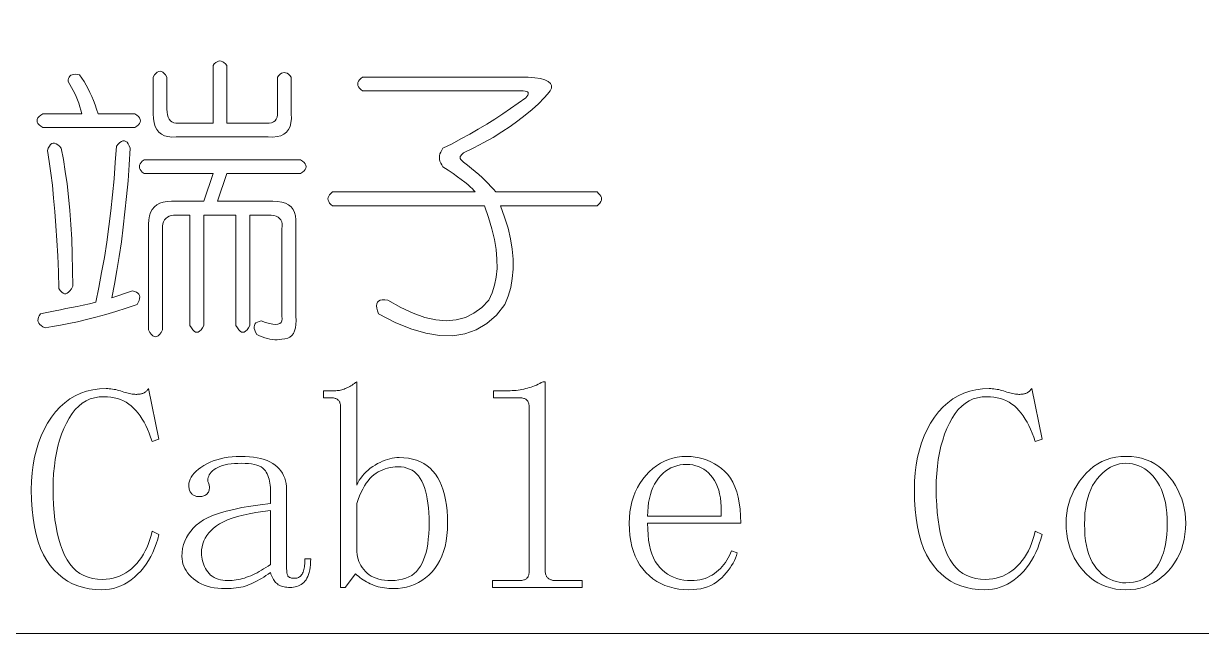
# Model space of a CAD drawing. Extents: x 1 to 297, y 1 to 210.
# Drawn here: x 223.15 to 234.86, y 112.54 to 118.6 of the extents above; entities that cross this region are included whole.
import ezdxf

# ---------------------------------------------------------------- set-up
doc = ezdxf.new("R2010")
doc.units = 0

msp = doc.modelspace()

# ---------------------------------------------------------------- linework, layer by layer
at = {"color": 7, "lineweight": 13}
msp.add_lwpolyline([(205.067, 118.603), (213.361, 112.54), (245.081, 112.54)], dxfattribs=at)
for points in [[(224.441, 118.072), (224.455, 118.092), (224.469, 118.108), (224.482, 118.12), (224.496, 118.126), (224.51, 118.129), (224.524, 118.126), (224.537, 118.12), (224.551, 118.108), (224.565, 118.092), (224.578, 118.072), (224.578, 117.752), (224.58, 117.721), (224.584, 117.695), (224.591, 117.672), (224.6, 117.653), (224.613, 117.637), (224.628, 117.625), (224.646, 117.617), (224.666, 117.613), (224.689, 117.612), (224.716, 117.614), (225.036, 117.614), (225.036, 118.186), (225.049, 118.202), (225.063, 118.215), (225.077, 118.224), (225.09, 118.23), (225.104, 118.232), (225.118, 118.23), (225.132, 118.224), (225.145, 118.215), (225.159, 118.202), (225.173, 118.186), (225.173, 117.614), (225.538, 117.614), (225.569, 117.612), (225.595, 117.613), (225.618, 117.617), (225.637, 117.625), (225.653, 117.637), (225.665, 117.653), (225.673, 117.672), (225.677, 117.695), (225.678, 117.721), (225.676, 117.752), (225.676, 118.072), (225.689, 118.088), (225.703, 118.101), (225.717, 118.11), (225.73, 118.115), (225.744, 118.117), (225.758, 118.115), (225.772, 118.11), (225.785, 118.101), (225.799, 118.088), (225.813, 118.072), (225.813, 117.706), (225.815, 117.658), (225.811, 117.616), (225.802, 117.58), (225.787, 117.549), (225.767, 117.523), (225.741, 117.503), (225.71, 117.488), (225.674, 117.479), (225.632, 117.475), (225.584, 117.477), (224.67, 117.477), (224.626, 117.475), (224.588, 117.479), (224.553, 117.488), (224.524, 117.503), (224.498, 117.523), (224.478, 117.549), (224.462, 117.58), (224.45, 117.616), (224.444, 117.658), (224.441, 117.706)], [(223.71, 118.094), (223.732, 118.062), (223.754, 118.028), (223.774, 117.992), (223.794, 117.955), (223.813, 117.917), (223.831, 117.878), (223.847, 117.837), (223.863, 117.795), (223.879, 117.751), (223.893, 117.706), (224.258, 117.706), (224.279, 117.692), (224.295, 117.678), (224.306, 117.665), (224.313, 117.651), (224.316, 117.637), (224.313, 117.624), (224.306, 117.61), (224.295, 117.596), (224.279, 117.582), (224.258, 117.569), (223.344, 117.569), (223.324, 117.582), (223.308, 117.596), (223.296, 117.61), (223.289, 117.624), (223.287, 117.637), (223.289, 117.651), (223.296, 117.665), (223.308, 117.678), (223.324, 117.692), (223.344, 117.706), (223.733, 117.706), (223.723, 117.742), (223.713, 117.777), (223.701, 117.811), (223.689, 117.845), (223.676, 117.877), (223.661, 117.909), (223.646, 117.939), (223.63, 117.969), (223.613, 117.998), (223.596, 118.026), (223.597, 118.043), (223.6, 118.058), (223.606, 118.07), (223.614, 118.081), (223.624, 118.089), (223.637, 118.094), (223.652, 118.098), (223.669, 118.099), (223.688, 118.098)], [(226.521, 118.072), (228.167, 118.072), (228.234, 118.065), (228.29, 118.056), (228.335, 118.043), (228.368, 118.028), (228.39, 118.009), (228.4, 117.987), (228.399, 117.961), (228.386, 117.933), (228.362, 117.901), (228.327, 117.866), (228.27, 117.807), (228.207, 117.749), (228.14, 117.692), (228.067, 117.635), (227.99, 117.58), (227.907, 117.526), (227.82, 117.472), (227.727, 117.42), (227.63, 117.368), (227.527, 117.317), (227.515, 117.308), (227.505, 117.299), (227.498, 117.29), (227.494, 117.281), (227.493, 117.272), (227.494, 117.262), (227.498, 117.253), (227.505, 117.244), (227.515, 117.235), (227.527, 117.226), (227.567, 117.194), (227.606, 117.163), (227.642, 117.132), (227.677, 117.102), (227.71, 117.072), (227.741, 117.042), (227.77, 117.013), (227.798, 116.984), (227.823, 116.956), (227.847, 116.929), (228.853, 116.929), (228.869, 116.915), (228.882, 116.901), (228.891, 116.888), (228.897, 116.874), (228.898, 116.86), (228.897, 116.846), (228.891, 116.833), (228.882, 116.819), (228.869, 116.805), (228.853, 116.792), (227.893, 116.792), (227.934, 116.679), (227.968, 116.569), (227.993, 116.463), (228.01, 116.36), (228.018, 116.26), (228.019, 116.163), (228.011, 116.07), (227.995, 115.98), (227.971, 115.893), (227.938, 115.809), (227.852, 115.705), (227.756, 115.622), (227.652, 115.56), (227.54, 115.52), (227.418, 115.5), (227.288, 115.502), (227.15, 115.524), (227.002, 115.567), (226.846, 115.632), (226.681, 115.717), (226.67, 115.747), (226.663, 115.774), (226.661, 115.797), (226.663, 115.816), (226.67, 115.832), (226.681, 115.843), (226.697, 115.852), (226.718, 115.856), (226.743, 115.857), (226.773, 115.854), (226.902, 115.78), (227.025, 115.723), (227.142, 115.682), (227.252, 115.657), (227.356, 115.649), (227.453, 115.657), (227.544, 115.682), (227.628, 115.723), (227.707, 115.78), (227.778, 115.854), (227.811, 115.925), (227.835, 116.002), (227.851, 116.083), (227.859, 116.169), (227.858, 116.26), (227.85, 116.356), (227.833, 116.458), (227.808, 116.564), (227.774, 116.675), (227.733, 116.792), (226.224, 116.792), (226.208, 116.805), (226.195, 116.819), (226.186, 116.833), (226.18, 116.846), (226.178, 116.86), (226.18, 116.874), (226.186, 116.888), (226.195, 116.901), (226.208, 116.915), (226.224, 116.929), (227.641, 116.929), (227.63, 116.944), (227.614, 116.961), (227.593, 116.98), (227.568, 117.002), (227.538, 117.026), (227.504, 117.052), (227.465, 117.081), (227.422, 117.112), (227.374, 117.145), (227.321, 117.18), (227.309, 117.198), (227.299, 117.217), (227.292, 117.235), (227.288, 117.253), (227.287, 117.272), (227.288, 117.29), (227.292, 117.308), (227.299, 117.326), (227.309, 117.345), (227.321, 117.363), (227.412, 117.409), (227.5, 117.456), (227.587, 117.504), (227.672, 117.553), (227.756, 117.603), (227.837, 117.654), (227.916, 117.705), (227.994, 117.758), (228.07, 117.811), (228.144, 117.866), (228.156, 117.879), (228.164, 117.891), (228.169, 117.901), (228.17, 117.91), (228.167, 117.917), (228.161, 117.923), (228.151, 117.928), (228.137, 117.932), (228.119, 117.934), (228.098, 117.934), (226.521, 117.934), (226.505, 117.948), (226.492, 117.962), (226.483, 117.976), (226.477, 117.989), (226.476, 118.003), (226.477, 118.017), (226.483, 118.03), (226.492, 118.044), (226.505, 118.058)], [(223.321, 115.717), (223.368, 115.727), (223.416, 115.736), (223.467, 115.747), (223.519, 115.757), (223.573, 115.769), (223.628, 115.78), (223.686, 115.792), (223.745, 115.805), (223.807, 115.818), (223.87, 115.832), (223.901, 115.979), (223.929, 116.128), (223.956, 116.279), (223.98, 116.431), (224.001, 116.586), (224.021, 116.742), (224.038, 116.9), (224.053, 117.06), (224.065, 117.222), (224.076, 117.386), (224.093, 117.406), (224.11, 117.422), (224.126, 117.432), (224.141, 117.437), (224.156, 117.437), (224.169, 117.432), (224.181, 117.423), (224.193, 117.408), (224.203, 117.388), (224.213, 117.363), (224.203, 117.2), (224.191, 117.04), (224.177, 116.884), (224.161, 116.73), (224.144, 116.58), (224.125, 116.433), (224.104, 116.289), (224.081, 116.149), (224.056, 116.011), (224.03, 115.877), (224.236, 115.946), (224.257, 115.94), (224.274, 115.933), (224.288, 115.924), (224.298, 115.913), (224.304, 115.9), (224.307, 115.886), (224.306, 115.869), (224.301, 115.851), (224.293, 115.831), (224.281, 115.809), (224.173, 115.773), (224.069, 115.741), (223.969, 115.711), (223.872, 115.684), (223.778, 115.66), (223.689, 115.639), (223.603, 115.62), (223.521, 115.604), (223.442, 115.591), (223.367, 115.58), (223.346, 115.59), (223.329, 115.6), (223.315, 115.612), (223.305, 115.624), (223.298, 115.637), (223.296, 115.651), (223.297, 115.667), (223.301, 115.683), (223.309, 115.699)], [(223.39, 117.34), (223.399, 117.365), (223.41, 117.385), (223.421, 117.4), (223.434, 117.41), (223.447, 117.414), (223.461, 117.414), (223.476, 117.409), (223.492, 117.399), (223.509, 117.383), (223.527, 117.363), (223.549, 117.251), (223.568, 117.133), (223.585, 117.009), (223.6, 116.88), (223.613, 116.746), (223.623, 116.606), (223.631, 116.461), (223.637, 116.31), (223.64, 116.153), (223.641, 115.992), (223.628, 115.967), (223.614, 115.947), (223.6, 115.932), (223.586, 115.922), (223.573, 115.917), (223.559, 115.918), (223.545, 115.923), (223.532, 115.933), (223.518, 115.948), (223.504, 115.969), (223.499, 116.135), (223.492, 116.294), (223.484, 116.447), (223.475, 116.594), (223.464, 116.734), (223.452, 116.868), (223.439, 116.996), (223.424, 117.117), (223.407, 117.232)], [(224.396, 116.609), (224.398, 116.652), (224.405, 116.691), (224.416, 116.725), (224.432, 116.755), (224.453, 116.78), (224.478, 116.801), (224.508, 116.817), (224.542, 116.828), (224.581, 116.835), (224.624, 116.837), (224.944, 116.837), (225.036, 117.112), (224.35, 117.112), (224.333, 117.125), (224.321, 117.139), (224.311, 117.153), (224.306, 117.166), (224.304, 117.18), (224.306, 117.194), (224.311, 117.208), (224.321, 117.221), (224.333, 117.235), (224.35, 117.249), (225.904, 117.249), (225.925, 117.235), (225.941, 117.221), (225.952, 117.208), (225.959, 117.194), (225.961, 117.18), (225.959, 117.166), (225.952, 117.153), (225.941, 117.139), (225.925, 117.125), (225.904, 117.112), (225.173, 117.112), (225.081, 116.837), (225.63, 116.837), (225.677, 116.835), (225.719, 116.828), (225.756, 116.817), (225.787, 116.801), (225.813, 116.78), (225.833, 116.755), (225.847, 116.725), (225.857, 116.691), (225.86, 116.652), (225.858, 116.609), (225.858, 115.694), (225.861, 115.651), (225.86, 115.612), (225.856, 115.578), (225.847, 115.548), (225.836, 115.523), (225.82, 115.502), (225.801, 115.486), (225.778, 115.475), (225.751, 115.468), (225.721, 115.466), (225.698, 115.462), (225.675, 115.46), (225.651, 115.46), (225.626, 115.462), (225.601, 115.466), (225.576, 115.471), (225.55, 115.479), (225.524, 115.488), (225.497, 115.499), (225.47, 115.512), (225.458, 115.534), (225.45, 115.554), (225.445, 115.572), (225.444, 115.588), (225.447, 115.603), (225.453, 115.616), (225.463, 115.627), (225.477, 115.636), (225.495, 115.643), (225.516, 115.649), (225.559, 115.633), (225.597, 115.621), (225.63, 115.614), (225.658, 115.612), (225.681, 115.614), (225.699, 115.621), (225.712, 115.633), (225.72, 115.649), (225.723, 115.669), (225.721, 115.694), (225.721, 116.563), (225.724, 116.589), (225.723, 116.612), (225.719, 116.633), (225.71, 116.651), (225.698, 116.666), (225.683, 116.678), (225.664, 116.688), (225.641, 116.695), (225.614, 116.699), (225.584, 116.7), (225.401, 116.7), (225.401, 115.603), (225.388, 115.578), (225.374, 115.559), (225.36, 115.545), (225.346, 115.537), (225.333, 115.534), (225.319, 115.537), (225.305, 115.545), (225.292, 115.559), (225.278, 115.578), (225.264, 115.603), (225.264, 116.7), (224.944, 116.7), (224.944, 115.603), (224.93, 115.578), (224.917, 115.559), (224.903, 115.545), (224.889, 115.537), (224.876, 115.534), (224.862, 115.537), (224.848, 115.545), (224.834, 115.559), (224.821, 115.578), (224.807, 115.603), (224.807, 116.7), (224.67, 116.7), (224.644, 116.699), (224.62, 116.695), (224.6, 116.688), (224.582, 116.678), (224.567, 116.666), (224.555, 116.651), (224.545, 116.633), (224.538, 116.612), (224.534, 116.589), (224.533, 116.563), (224.533, 115.557), (224.519, 115.533), (224.505, 115.513), (224.492, 115.5), (224.478, 115.491), (224.464, 115.489), (224.45, 115.491), (224.437, 115.5), (224.423, 115.513), (224.409, 115.533), (224.396, 115.557)], [(223.927, 112.974), (223.864, 112.977), (223.804, 112.984), (223.747, 112.996), (223.692, 113.013), (223.64, 113.034), (223.59, 113.061), (223.543, 113.092), (223.499, 113.128), (223.457, 113.169), (223.418, 113.214), (223.383, 113.265), (223.351, 113.321), (223.322, 113.383), (223.298, 113.45), (223.277, 113.523), (223.26, 113.601), (223.247, 113.685), (223.237, 113.774), (223.232, 113.869), (223.23, 113.969), (223.232, 114.054), (223.238, 114.136), (223.248, 114.216), (223.262, 114.292), (223.28, 114.366), (223.302, 114.436), (223.328, 114.504), (223.358, 114.568), (223.392, 114.63), (223.43, 114.689), (223.471, 114.743), (223.516, 114.792), (223.563, 114.834), (223.613, 114.872), (223.666, 114.903), (223.721, 114.929), (223.78, 114.949), (223.841, 114.963), (223.906, 114.972), (223.973, 114.974), (223.989, 114.974), (224.005, 114.973), (224.021, 114.972), (224.037, 114.97), (224.053, 114.967), (224.069, 114.964), (224.085, 114.96), (224.101, 114.956), (224.117, 114.951), (224.133, 114.946), (224.148, 114.94), (224.164, 114.936), (224.179, 114.931), (224.193, 114.928), (224.207, 114.924), (224.22, 114.922), (224.233, 114.92), (224.246, 114.918), (224.258, 114.918), (224.27, 114.917), (224.279, 114.917), (224.287, 114.918), (224.296, 114.918), (224.304, 114.919), (224.311, 114.92), (224.319, 114.921), (224.325, 114.923), (224.332, 114.925), (224.338, 114.927), (224.344, 114.929), (224.35, 114.931), (224.355, 114.934), (224.361, 114.938), (224.366, 114.942), (224.371, 114.946), (224.376, 114.951), (224.381, 114.956), (224.386, 114.962), (224.391, 114.968), (224.396, 114.974), (224.498, 114.472), (224.43, 114.449), (224.416, 114.491), (224.401, 114.531), (224.385, 114.57), (224.368, 114.606), (224.35, 114.64), (224.331, 114.672), (224.311, 114.702), (224.291, 114.73), (224.269, 114.756), (224.247, 114.78), (224.223, 114.802), (224.199, 114.821), (224.172, 114.838), (224.145, 114.853), (224.116, 114.866), (224.085, 114.876), (224.053, 114.884), (224.02, 114.89), (223.986, 114.893), (223.95, 114.894), (223.903, 114.892), (223.858, 114.884), (223.816, 114.871), (223.775, 114.852), (223.737, 114.829), (223.701, 114.8), (223.667, 114.766), (223.635, 114.726), (223.606, 114.682), (223.578, 114.632), (223.553, 114.578), (223.531, 114.521), (223.511, 114.463), (223.494, 114.401), (223.48, 114.337), (223.468, 114.271), (223.459, 114.202), (223.452, 114.131), (223.448, 114.057), (223.447, 113.98), (223.448, 113.897), (223.452, 113.818), (223.457, 113.743), (223.465, 113.671), (223.476, 113.603), (223.488, 113.539), (223.503, 113.478), (223.52, 113.421), (223.54, 113.367), (223.561, 113.317), (223.586, 113.272), (223.613, 113.231), (223.643, 113.195), (223.676, 113.164), (223.713, 113.137), (223.752, 113.116), (223.794, 113.099), (223.839, 113.087), (223.887, 113.08), (223.938, 113.077), (223.974, 113.079), (224.009, 113.083), (224.043, 113.089), (224.076, 113.098), (224.108, 113.11), (224.139, 113.125), (224.169, 113.142), (224.198, 113.161), (224.226, 113.184), (224.253, 113.209), (224.278, 113.236), (224.302, 113.265), (224.324, 113.295), (224.344, 113.328), (224.363, 113.362), (224.38, 113.397), (224.395, 113.435), (224.408, 113.474), (224.42, 113.515), (224.43, 113.557), (224.498, 113.523), (224.486, 113.476), (224.472, 113.43), (224.455, 113.387), (224.437, 113.345), (224.417, 113.304), (224.395, 113.266), (224.371, 113.229), (224.345, 113.194), (224.317, 113.16), (224.287, 113.129), (224.256, 113.099), (224.223, 113.073), (224.19, 113.05), (224.155, 113.03), (224.12, 113.013), (224.083, 112.999), (224.046, 112.988), (224.007, 112.981), (223.968, 112.976)], [(226.464, 114.014), (226.476, 114.039), (226.49, 114.063), (226.505, 114.085), (226.521, 114.107), (226.538, 114.127), (226.557, 114.147), (226.578, 114.165), (226.599, 114.183), (226.623, 114.199), (226.647, 114.214), (226.672, 114.229), (226.697, 114.241), (226.721, 114.252), (226.746, 114.262), (226.77, 114.27), (226.794, 114.277), (226.817, 114.282), (226.841, 114.286), (226.864, 114.288), (226.887, 114.289), (226.934, 114.287), (226.978, 114.282), (227.02, 114.274), (227.06, 114.262), (227.097, 114.247), (227.132, 114.229), (227.164, 114.208), (227.194, 114.183), (227.222, 114.154), (227.247, 114.123), (227.27, 114.088), (227.29, 114.051), (227.308, 114.01), (227.324, 113.966), (227.337, 113.919), (227.348, 113.869), (227.356, 113.815), (227.362, 113.759), (227.366, 113.7), (227.367, 113.637), (227.365, 113.575), (227.361, 113.515), (227.353, 113.459), (227.342, 113.406), (227.328, 113.356), (227.311, 113.309), (227.291, 113.265), (227.268, 113.224), (227.242, 113.186), (227.213, 113.152), (227.181, 113.12), (227.148, 113.092), (227.113, 113.067), (227.077, 113.046), (227.04, 113.027), (227.001, 113.012), (226.96, 113.001), (226.918, 112.992), (226.875, 112.988), (226.83, 112.986), (226.807, 112.986), (226.785, 112.987), (226.763, 112.989), (226.741, 112.992), (226.72, 112.996), (226.699, 113), (226.678, 113.005), (226.658, 113.011), (226.638, 113.018), (226.618, 113.026), (226.599, 113.034), (226.581, 113.043), (226.563, 113.052), (226.545, 113.062), (226.528, 113.073), (226.512, 113.084), (226.496, 113.096), (226.481, 113.108), (226.467, 113.121), (226.453, 113.134), (226.35, 112.997), (226.304, 112.997), (226.304, 114.792), (226.304, 114.8), (226.303, 114.809), (226.302, 114.817), (226.3, 114.824), (226.298, 114.832), (226.296, 114.838), (226.293, 114.844), (226.289, 114.85), (226.286, 114.855), (226.281, 114.86), (226.276, 114.864), (226.271, 114.868), (226.264, 114.872), (226.257, 114.875), (226.25, 114.877), (226.242, 114.879), (226.232, 114.881), (226.223, 114.882), (226.212, 114.883), (226.201, 114.883), (226.133, 114.883), (226.133, 114.952), (226.236, 114.952), (226.247, 114.952), (226.258, 114.952), (226.27, 114.954), (226.281, 114.955), (226.293, 114.957), (226.304, 114.96), (226.316, 114.963), (226.327, 114.966), (226.338, 114.97), (226.35, 114.974), (226.361, 114.979), (226.373, 114.984), (226.384, 114.99), (226.396, 114.996), (226.407, 115.003), (226.418, 115.01), (226.43, 115.018), (226.441, 115.026), (226.453, 115.034), (226.464, 115.043)], [(227.95, 114.952), (227.97, 114.952), (227.991, 114.952), (228.011, 114.954), (228.03, 114.955), (228.05, 114.957), (228.069, 114.96), (228.088, 114.963), (228.107, 114.966), (228.126, 114.97), (228.144, 114.974), (228.162, 114.979), (228.18, 114.984), (228.198, 114.99), (228.215, 114.996), (228.233, 115.003), (228.25, 115.01), (228.267, 115.018), (228.283, 115.026), (228.299, 115.034), (228.316, 115.043), (228.338, 115.043), (228.338, 113.157), (228.339, 113.148), (228.34, 113.14), (228.341, 113.132), (228.343, 113.124), (228.346, 113.117), (228.349, 113.111), (228.352, 113.104), (228.357, 113.099), (228.362, 113.094), (228.367, 113.089), (228.373, 113.084), (228.379, 113.08), (228.386, 113.077), (228.393, 113.074), (228.4, 113.072), (228.407, 113.07), (228.415, 113.068), (228.424, 113.067), (228.432, 113.066), (228.441, 113.066), (228.704, 113.066), (228.704, 112.997), (227.813, 112.997), (227.813, 113.066), (228.076, 113.066), (228.087, 113.066), (228.097, 113.067), (228.107, 113.068), (228.116, 113.07), (228.124, 113.072), (228.132, 113.074), (228.139, 113.077), (228.145, 113.08), (228.151, 113.084), (228.156, 113.089), (228.16, 113.094), (228.164, 113.099), (228.167, 113.104), (228.17, 113.111), (228.173, 113.117), (228.175, 113.124), (228.176, 113.132), (228.177, 113.14), (228.178, 113.148), (228.178, 113.157), (228.178, 114.792), (228.178, 114.8), (228.177, 114.809), (228.176, 114.817), (228.175, 114.824), (228.173, 114.832), (228.17, 114.838), (228.167, 114.844), (228.164, 114.85), (228.16, 114.855), (228.156, 114.86), (228.151, 114.864), (228.145, 114.868), (228.139, 114.872), (228.132, 114.875), (228.124, 114.877), (228.116, 114.879), (228.107, 114.881), (228.097, 114.882), (228.087, 114.883), (228.076, 114.883), (227.824, 114.883), (227.824, 114.952)], [(232.704, 112.974), (232.641, 112.977), (232.581, 112.984), (232.524, 112.996), (232.469, 113.013), (232.417, 113.034), (232.367, 113.061), (232.321, 113.092), (232.276, 113.128), (232.235, 113.169), (232.196, 113.214), (232.16, 113.265), (232.128, 113.321), (232.099, 113.383), (232.075, 113.45), (232.054, 113.523), (232.037, 113.601), (232.024, 113.685), (232.015, 113.774), (232.009, 113.869), (232.007, 113.969), (232.009, 114.054), (232.015, 114.136), (232.025, 114.216), (232.039, 114.292), (232.057, 114.366), (232.079, 114.436), (232.105, 114.504), (232.135, 114.568), (232.169, 114.63), (232.207, 114.689), (232.248, 114.743), (232.293, 114.792), (232.34, 114.834), (232.39, 114.872), (232.443, 114.903), (232.498, 114.929), (232.557, 114.949), (232.618, 114.963), (232.683, 114.972), (232.75, 114.974), (232.766, 114.974), (232.782, 114.973), (232.798, 114.972), (232.814, 114.97), (232.83, 114.967), (232.846, 114.964), (232.862, 114.96), (232.878, 114.956), (232.894, 114.951), (232.91, 114.946), (232.926, 114.94), (232.941, 114.936), (232.956, 114.931), (232.97, 114.928), (232.984, 114.924), (232.998, 114.922), (233.011, 114.92), (233.023, 114.918), (233.035, 114.918), (233.047, 114.917), (233.056, 114.917), (233.065, 114.918), (233.073, 114.918), (233.081, 114.919), (233.088, 114.92), (233.096, 114.921), (233.103, 114.923), (233.109, 114.925), (233.115, 114.927), (233.121, 114.929), (233.127, 114.931), (233.132, 114.934), (233.138, 114.938), (233.143, 114.942), (233.148, 114.946), (233.154, 114.951), (233.158, 114.956), (233.163, 114.962), (233.168, 114.968), (233.173, 114.974), (233.276, 114.472), (233.207, 114.449), (233.193, 114.491), (233.178, 114.531), (233.162, 114.57), (233.145, 114.606), (233.127, 114.64), (233.108, 114.672), (233.089, 114.702), (233.068, 114.73), (233.047, 114.756), (233.024, 114.78), (233.001, 114.802), (232.976, 114.821), (232.949, 114.838), (232.922, 114.853), (232.893, 114.866), (232.862, 114.876), (232.831, 114.884), (232.797, 114.89), (232.763, 114.893), (232.727, 114.894), (232.68, 114.892), (232.635, 114.884), (232.593, 114.871), (232.552, 114.852), (232.514, 114.829), (232.478, 114.8), (232.444, 114.766), (232.412, 114.726), (232.383, 114.682), (232.356, 114.632), (232.331, 114.578), (232.308, 114.521), (232.289, 114.463), (232.271, 114.401), (232.257, 114.337), (232.245, 114.271), (232.236, 114.202), (232.229, 114.131), (232.225, 114.057), (232.224, 113.98), (232.225, 113.897), (232.229, 113.818), (232.234, 113.743), (232.242, 113.671), (232.253, 113.603), (232.265, 113.539), (232.28, 113.478), (232.297, 113.421), (232.317, 113.367), (232.338, 113.317), (232.363, 113.272), (232.39, 113.231), (232.42, 113.195), (232.454, 113.164), (232.49, 113.137), (232.529, 113.116), (232.571, 113.099), (232.616, 113.087), (232.664, 113.08), (232.716, 113.077), (232.752, 113.079), (232.787, 113.083), (232.821, 113.089), (232.854, 113.098), (232.886, 113.11), (232.916, 113.125), (232.946, 113.142), (232.975, 113.161), (233.003, 113.184), (233.03, 113.209), (233.055, 113.236), (233.079, 113.265), (233.101, 113.295), (233.121, 113.328), (233.14, 113.362), (233.157, 113.397), (233.172, 113.435), (233.185, 113.474), (233.197, 113.515), (233.207, 113.557), (233.276, 113.523), (233.263, 113.476), (233.249, 113.43), (233.233, 113.387), (233.214, 113.345), (233.194, 113.304), (233.172, 113.266), (233.148, 113.229), (233.122, 113.194), (233.094, 113.16), (233.064, 113.129), (233.033, 113.099), (233, 113.073), (232.967, 113.05), (232.932, 113.03), (232.897, 113.013), (232.86, 112.999), (232.823, 112.988), (232.784, 112.981), (232.745, 112.976)], [(225.161, 112.986), (225.121, 112.987), (225.083, 112.99), (225.046, 112.995), (225.011, 113.001), (224.978, 113.01), (224.947, 113.021), (224.918, 113.033), (224.891, 113.048), (224.865, 113.065), (224.841, 113.083), (224.82, 113.103), (224.8, 113.123), (224.783, 113.144), (224.768, 113.165), (224.756, 113.187), (224.745, 113.21), (224.737, 113.233), (224.732, 113.257), (224.728, 113.281), (224.727, 113.306), (224.729, 113.346), (224.734, 113.385), (224.743, 113.423), (224.755, 113.459), (224.771, 113.493), (224.791, 113.526), (224.814, 113.557), (224.84, 113.587), (224.87, 113.616), (224.904, 113.643), (224.943, 113.669), (224.989, 113.693), (225.042, 113.715), (225.102, 113.736), (225.168, 113.756), (225.242, 113.774), (225.323, 113.791), (225.411, 113.806), (225.505, 113.819), (225.607, 113.832), (225.607, 113.969), (225.606, 113.991), (225.605, 114.013), (225.602, 114.034), (225.599, 114.054), (225.594, 114.073), (225.588, 114.091), (225.582, 114.109), (225.574, 114.126), (225.565, 114.142), (225.556, 114.157), (225.544, 114.171), (225.53, 114.184), (225.513, 114.195), (225.493, 114.205), (225.471, 114.213), (225.447, 114.22), (225.419, 114.225), (225.389, 114.229), (225.357, 114.231), (225.321, 114.232), (225.284, 114.231), (225.248, 114.229), (225.215, 114.226), (225.184, 114.222), (225.156, 114.216), (225.129, 114.209), (225.105, 114.201), (225.084, 114.191), (225.064, 114.181), (225.047, 114.169), (225.032, 114.156), (225.019, 114.143), (225.008, 114.13), (224.999, 114.118), (224.993, 114.104), (224.988, 114.091), (224.985, 114.078), (224.985, 114.064), (224.986, 114.051), (224.99, 114.037), (224.994, 114.028), (224.997, 114.019), (224.999, 114.01), (225.001, 114.001), (225.001, 113.992), (225.001, 113.982), (224.999, 113.973), (224.997, 113.964), (224.994, 113.955), (224.99, 113.946), (224.985, 113.937), (224.979, 113.929), (224.972, 113.923), (224.964, 113.917), (224.956, 113.912), (224.946, 113.907), (224.935, 113.904), (224.924, 113.902), (224.912, 113.901), (224.898, 113.9), (224.889, 113.9), (224.881, 113.901), (224.873, 113.903), (224.865, 113.905), (224.857, 113.907), (224.85, 113.91), (224.843, 113.914), (224.836, 113.918), (224.83, 113.923), (224.824, 113.929), (224.819, 113.935), (224.814, 113.941), (224.81, 113.948), (224.806, 113.956), (224.803, 113.964), (224.8, 113.973), (224.798, 113.983), (224.797, 113.993), (224.796, 114.003), (224.796, 114.014), (224.797, 114.035), (224.801, 114.055), (224.809, 114.075), (224.819, 114.095), (224.833, 114.114), (224.849, 114.134), (224.868, 114.153), (224.891, 114.172), (224.916, 114.19), (224.944, 114.209), (224.975, 114.226), (225.006, 114.242), (225.039, 114.255), (225.074, 114.267), (225.11, 114.277), (225.147, 114.286), (225.186, 114.292), (225.226, 114.296), (225.267, 114.299), (225.31, 114.3), (225.354, 114.299), (225.397, 114.297), (225.437, 114.292), (225.474, 114.286), (225.51, 114.279), (225.543, 114.269), (225.574, 114.258), (225.602, 114.245), (225.629, 114.231), (225.653, 114.214), (225.674, 114.197), (225.694, 114.177), (225.711, 114.156), (225.726, 114.134), (225.738, 114.11), (225.749, 114.085), (225.757, 114.058), (225.762, 114.03), (225.766, 114), (225.767, 113.969), (225.767, 113.214), (225.767, 113.197), (225.768, 113.181), (225.769, 113.166), (225.77, 113.153), (225.771, 113.142), (225.773, 113.131), (225.775, 113.123), (225.778, 113.116), (225.781, 113.11), (225.784, 113.106), (225.788, 113.103), (225.792, 113.1), (225.797, 113.097), (225.802, 113.095), (225.808, 113.093), (225.815, 113.091), (225.822, 113.09), (225.83, 113.089), (225.838, 113.089), (225.847, 113.089), (225.858, 113.089), (225.868, 113.091), (225.878, 113.093), (225.887, 113.097), (225.896, 113.102), (225.903, 113.107), (225.91, 113.114), (225.916, 113.122), (225.922, 113.13), (225.927, 113.14), (225.931, 113.151), (225.935, 113.162), (225.939, 113.175), (225.942, 113.188), (225.944, 113.202), (225.946, 113.216), (225.948, 113.232), (225.949, 113.248), (225.95, 113.265), (225.95, 113.283), (226.007, 113.283), (226.006, 113.252), (226.005, 113.223), (226.002, 113.196), (225.998, 113.171), (225.993, 113.147), (225.986, 113.126), (225.979, 113.107), (225.97, 113.089), (225.961, 113.074), (225.95, 113.06), (225.938, 113.048), (225.926, 113.038), (225.912, 113.028), (225.899, 113.02), (225.884, 113.013), (225.869, 113.007), (225.853, 113.003), (225.836, 113), (225.819, 112.998), (225.801, 112.997), (225.786, 112.998), (225.771, 112.999), (225.756, 113), (225.743, 113.003), (225.73, 113.006), (225.718, 113.01), (225.706, 113.014), (225.695, 113.019), (225.685, 113.025), (225.676, 113.032), (225.667, 113.039), (225.658, 113.047), (225.65, 113.056), (225.643, 113.066), (225.636, 113.077), (225.629, 113.089), (225.623, 113.102), (225.617, 113.116), (225.612, 113.13), (225.607, 113.146), (225.584, 113.13), (225.562, 113.115), (225.54, 113.101), (225.518, 113.088), (225.497, 113.076), (225.476, 113.064), (225.455, 113.053), (225.435, 113.043), (225.415, 113.034), (225.396, 113.026), (225.376, 113.018), (225.355, 113.011), (225.334, 113.005), (225.311, 113), (225.288, 112.996), (225.265, 112.992), (225.24, 112.989), (225.215, 112.987), (225.188, 112.986)], [(229.356, 113.637), (229.357, 113.577), (229.36, 113.521), (229.366, 113.468), (229.375, 113.419), (229.386, 113.373), (229.399, 113.331), (229.414, 113.292), (229.432, 113.257), (229.453, 113.225), (229.476, 113.197), (229.5, 113.172), (229.527, 113.15), (229.554, 113.13), (229.583, 113.113), (229.614, 113.099), (229.646, 113.087), (229.68, 113.078), (229.715, 113.071), (229.752, 113.067), (229.79, 113.066), (229.819, 113.067), (229.847, 113.069), (229.875, 113.074), (229.901, 113.08), (229.927, 113.087), (229.952, 113.097), (229.975, 113.108), (229.998, 113.121), (230.02, 113.135), (230.041, 113.152), (230.061, 113.169), (230.08, 113.187), (230.098, 113.207), (230.114, 113.227), (230.13, 113.247), (230.144, 113.269), (230.157, 113.291), (230.169, 113.314), (230.18, 113.338), (230.19, 113.363), (230.247, 113.34), (230.239, 113.315), (230.23, 113.29), (230.219, 113.265), (230.206, 113.24), (230.191, 113.216), (230.175, 113.191), (230.157, 113.167), (230.137, 113.143), (230.116, 113.118), (230.093, 113.094), (230.068, 113.072), (230.041, 113.051), (230.013, 113.033), (229.983, 113.018), (229.951, 113.004), (229.918, 112.994), (229.883, 112.985), (229.846, 112.979), (229.807, 112.976), (229.767, 112.974), (229.715, 112.976), (229.666, 112.981), (229.618, 112.99), (229.572, 113.002), (229.528, 113.017), (229.487, 113.036), (229.447, 113.058), (229.409, 113.084), (229.373, 113.113), (229.338, 113.146), (229.307, 113.182), (229.279, 113.22), (229.254, 113.262), (229.232, 113.307), (229.214, 113.354), (229.199, 113.405), (229.188, 113.459), (229.179, 113.515), (229.174, 113.575), (229.173, 113.637), (229.174, 113.693), (229.179, 113.748), (229.188, 113.8), (229.199, 113.85), (229.214, 113.899), (229.232, 113.945), (229.254, 113.99), (229.279, 114.032), (229.307, 114.073), (229.338, 114.112), (229.372, 114.147), (229.408, 114.179), (229.445, 114.208), (229.483, 114.232), (229.523, 114.253), (229.564, 114.27), (229.607, 114.283), (229.651, 114.293), (229.697, 114.298), (229.744, 114.3), (229.787, 114.299), (229.829, 114.294), (229.869, 114.287), (229.909, 114.276), (229.947, 114.263), (229.984, 114.247), (230.02, 114.227), (230.055, 114.205), (230.089, 114.18), (230.121, 114.152), (230.152, 114.12), (230.179, 114.083), (230.203, 114.043), (230.224, 113.998), (230.241, 113.949), (230.256, 113.895), (230.267, 113.837), (230.275, 113.775), (230.28, 113.708), (230.281, 113.637)], [(234.704, 113.637), (234.702, 113.581), (234.697, 113.527), (234.689, 113.475), (234.677, 113.424), (234.661, 113.376), (234.642, 113.329), (234.62, 113.285), (234.594, 113.242), (234.565, 113.202), (234.533, 113.163), (234.498, 113.127), (234.461, 113.095), (234.423, 113.067), (234.383, 113.042), (234.341, 113.022), (234.298, 113.005), (234.253, 112.991), (234.207, 112.982), (234.159, 112.976), (234.11, 112.974), (234.058, 112.976), (234.009, 112.982), (233.961, 112.992), (233.915, 113.006), (233.871, 113.023), (233.829, 113.044), (233.789, 113.07), (233.751, 113.099), (233.715, 113.132), (233.681, 113.169), (233.65, 113.208), (233.622, 113.25), (233.597, 113.292), (233.575, 113.337), (233.557, 113.383), (233.542, 113.431), (233.53, 113.48), (233.522, 113.531), (233.517, 113.583), (233.516, 113.637), (233.517, 113.687), (233.522, 113.736), (233.53, 113.784), (233.542, 113.831), (233.557, 113.877), (233.575, 113.923), (233.597, 113.967), (233.622, 114.01), (233.65, 114.053), (233.681, 114.094), (233.715, 114.134), (233.751, 114.168), (233.789, 114.199), (233.829, 114.226), (233.871, 114.249), (233.915, 114.267), (233.961, 114.282), (234.009, 114.292), (234.058, 114.298), (234.11, 114.3), (234.164, 114.298), (234.215, 114.292), (234.264, 114.282), (234.311, 114.267), (234.356, 114.249), (234.398, 114.226), (234.438, 114.199), (234.476, 114.168), (234.511, 114.134), (234.544, 114.094), (234.575, 114.053), (234.602, 114.01), (234.626, 113.967), (234.647, 113.923), (234.664, 113.877), (234.679, 113.831), (234.69, 113.784), (234.698, 113.736), (234.703, 113.687)], [(226.464, 113.374), (226.465, 113.35), (226.468, 113.326), (226.472, 113.302), (226.478, 113.279), (226.486, 113.257), (226.495, 113.236), (226.506, 113.215), (226.519, 113.195), (226.534, 113.176), (226.55, 113.157), (226.568, 113.14), (226.588, 113.124), (226.609, 113.111), (226.632, 113.099), (226.657, 113.089), (226.684, 113.08), (226.712, 113.074), (226.742, 113.07), (226.774, 113.067), (226.807, 113.066), (226.847, 113.067), (226.884, 113.072), (226.92, 113.079), (226.952, 113.089), (226.983, 113.102), (227.011, 113.117), (227.036, 113.136), (227.059, 113.157), (227.08, 113.182), (227.098, 113.209), (227.115, 113.239), (227.129, 113.272), (227.142, 113.307), (227.153, 113.346), (227.163, 113.387), (227.17, 113.432), (227.176, 113.479), (227.181, 113.529), (227.183, 113.582), (227.184, 113.637), (227.183, 113.691), (227.181, 113.742), (227.177, 113.79), (227.172, 113.836), (227.166, 113.879), (227.157, 113.919), (227.148, 113.957), (227.137, 113.992), (227.124, 114.025), (227.11, 114.054), (227.094, 114.082), (227.077, 114.106), (227.058, 114.127), (227.037, 114.146), (227.014, 114.162), (226.99, 114.174), (226.964, 114.184), (226.936, 114.192), (226.907, 114.196), (226.876, 114.197), (226.848, 114.196), (226.822, 114.194), (226.796, 114.19), (226.771, 114.184), (226.747, 114.177), (226.723, 114.168), (226.7, 114.158), (226.678, 114.146), (226.656, 114.132), (226.636, 114.117), (226.615, 114.1), (226.596, 114.08), (226.577, 114.058), (226.559, 114.033), (226.541, 114.006), (226.524, 113.976), (226.508, 113.944), (226.493, 113.909), (226.478, 113.871), (226.464, 113.832)], [(230.087, 113.706), (230.088, 113.755), (230.087, 113.802), (230.084, 113.846), (230.079, 113.888), (230.071, 113.927), (230.062, 113.964), (230.05, 113.999), (230.036, 114.031), (230.02, 114.061), (230.001, 114.089), (229.981, 114.114), (229.96, 114.136), (229.937, 114.156), (229.913, 114.173), (229.888, 114.187), (229.862, 114.199), (229.834, 114.208), (229.806, 114.215), (229.775, 114.219), (229.744, 114.22), (229.71, 114.219), (229.678, 114.215), (229.647, 114.208), (229.617, 114.198), (229.588, 114.186), (229.561, 114.171), (229.535, 114.153), (229.51, 114.132), (229.486, 114.109), (229.464, 114.083), (229.443, 114.055), (229.425, 114.024), (229.409, 113.991), (229.395, 113.957), (229.383, 113.92), (229.373, 113.881), (229.365, 113.841), (229.36, 113.798), (229.357, 113.753), (229.356, 113.706)], [(233.698, 113.626), (233.7, 113.568), (233.703, 113.513), (233.709, 113.461), (233.718, 113.413), (233.728, 113.367), (233.742, 113.325), (233.757, 113.285), (233.775, 113.249), (233.796, 113.216), (233.818, 113.186), (233.843, 113.159), (233.868, 113.134), (233.895, 113.113), (233.923, 113.094), (233.951, 113.079), (233.981, 113.066), (234.012, 113.056), (234.043, 113.049), (234.076, 113.044), (234.11, 113.043), (234.148, 113.045), (234.184, 113.049), (234.219, 113.057), (234.252, 113.068), (234.283, 113.082), (234.312, 113.099), (234.34, 113.119), (234.366, 113.142), (234.39, 113.168), (234.413, 113.197), (234.433, 113.229), (234.452, 113.264), (234.468, 113.301), (234.482, 113.34), (234.494, 113.382), (234.504, 113.426), (234.511, 113.472), (234.517, 113.521), (234.52, 113.572), (234.521, 113.626), (234.52, 113.684), (234.516, 113.739), (234.51, 113.791), (234.502, 113.841), (234.491, 113.887), (234.478, 113.931), (234.462, 113.972), (234.444, 114.01), (234.424, 114.045), (234.401, 114.077), (234.377, 114.107), (234.351, 114.133), (234.325, 114.156), (234.297, 114.176), (234.268, 114.193), (234.239, 114.207), (234.208, 114.218), (234.176, 114.225), (234.144, 114.23), (234.11, 114.232), (234.078, 114.23), (234.047, 114.225), (234.017, 114.218), (233.987, 114.207), (233.958, 114.193), (233.93, 114.176), (233.903, 114.156), (233.876, 114.133), (233.85, 114.107), (233.824, 114.077), (233.8, 114.045), (233.779, 114.01), (233.76, 113.972), (233.744, 113.931), (233.73, 113.887), (233.719, 113.841), (233.71, 113.791), (233.703, 113.739), (233.7, 113.684)], [(224.921, 113.34), (224.922, 113.32), (224.924, 113.3), (224.927, 113.28), (224.931, 113.261), (224.937, 113.242), (224.944, 113.223), (224.952, 113.205), (224.962, 113.187), (224.972, 113.169), (224.984, 113.152), (224.997, 113.135), (225.012, 113.121), (225.029, 113.108), (225.046, 113.097), (225.066, 113.087), (225.086, 113.08), (225.109, 113.074), (225.132, 113.069), (225.157, 113.067), (225.184, 113.066), (225.205, 113.066), (225.225, 113.067), (225.246, 113.069), (225.266, 113.072), (225.287, 113.076), (225.308, 113.08), (225.328, 113.085), (225.349, 113.091), (225.369, 113.098), (225.39, 113.106), (225.411, 113.114), (225.431, 113.123), (225.453, 113.133), (225.474, 113.144), (225.496, 113.156), (225.517, 113.168), (225.539, 113.181), (225.562, 113.195), (225.584, 113.21), (225.607, 113.226), (225.607, 113.763), (225.532, 113.753), (225.461, 113.742), (225.395, 113.73), (225.335, 113.716), (225.278, 113.702), (225.227, 113.686), (225.181, 113.668), (225.139, 113.65), (225.102, 113.63), (225.07, 113.609), (225.042, 113.586), (225.016, 113.563), (224.994, 113.539), (224.975, 113.514), (224.958, 113.487), (224.945, 113.46), (224.935, 113.432), (224.927, 113.402), (224.923, 113.372)]]:
    msp.add_lwpolyline(points, close=True, dxfattribs=at)

doc.saveas('drawing.dxf')
